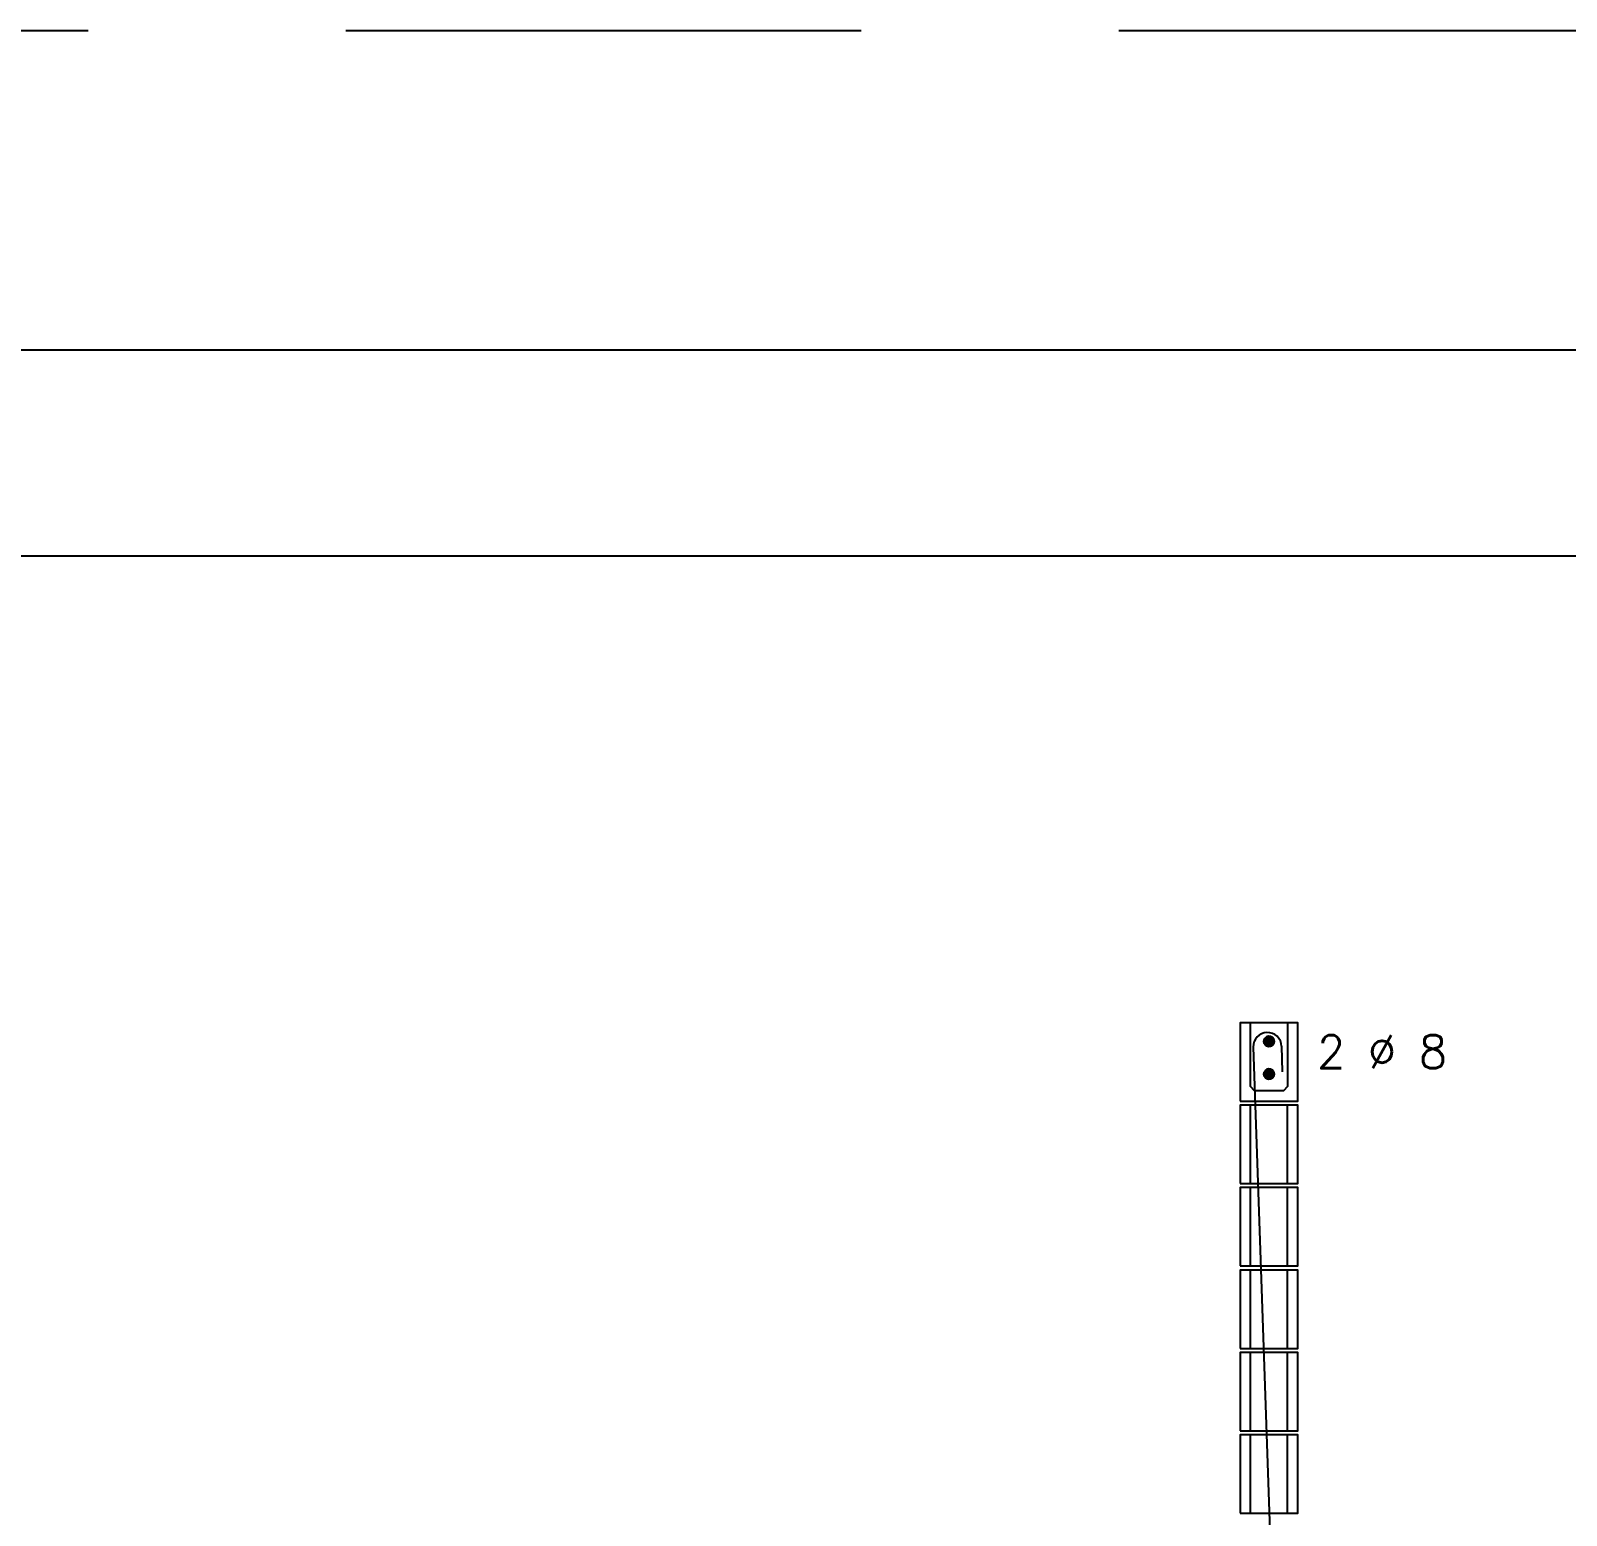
# Model space of a CAD drawing. Extents: x -1.9 to 86, y -1.6 to 60.9.
# Drawn here: x 25.77 to 33.22, y 53.74 to 60.95 of the extents above; entities that cross this region are included whole.
import ezdxf

# ---------------------------------------------------------------- set-up
doc = ezdxf.new("R2010")
doc.units = 0
doc.header["$MEASUREMENT"] = 0
doc.linetypes.add('HIDDEN', pattern=[0.375, 0.25, -0.125])
doc.layers.get('0').update_dxf_attribs({"linetype": 'CONTINUOUS'})
doc.layers.get('Defpoints').update_dxf_attribs({"linetype": 'CONTINUOUS'})
for name, color, linetype in [('ARQ_FOLHA', 7, 'CONTINUOUS'), ('PENA_03', 3, 'CONTINUOUS'), ('PENA_05', 5, 'CONTINUOUS')]:
    doc.layers.add(name, color=color, linetype=linetype)
doc.styles.get("Standard").update_dxf_attribs({"font": 'ROMANS.SHX'})

# ---------------------------------------------------------------- blocks, each defined once
blk = doc.blocks.new('FOLHA A1 - 841 X 594')
at = {"layer": 'ARQ_FOLHA', "color": 1}
for points in [[(-841, 0), (0, 0), (0, 594), (-841, 594)], [(-816, 10), (-10, 10), (-10, 584), (-816, 584)]]:
    blk.add_lwpolyline(points, close=True, dxfattribs=at)
at = {"layer": 'Defpoints', "color": 8, "linetype": 'HIDDEN', "ltscale": 100}
blk.add_lwpolyline([(-860.5, 609.5), (-860.5, -15.5), (19.5, -15.5), (19.5, 609.5)], close=True, dxfattribs=at)
blk = doc.blocks.new('*U24')
blk.add_blockref('FOLHA A1 - 841 X 594', (0, 0))

msp = doc.modelspace()

# ---------------------------------------------------------------- linework, layer by layer
at = {"layer": 'PENA_03', "linetype": 'Continuous'}
for p, q in [((31.6896, 55.3533), (31.6896, 55.7333)), ((31.8696, 55.3533), (31.8696, 55.7333)), ((31.6896, 54.9533), (31.6896, 55.3333)), ((31.8696, 54.9533), (31.8696, 55.3333)), ((31.6896, 54.5533), (31.6896, 54.9333)), ((31.8696, 54.5533), (31.8696, 54.9333)), ((31.6896, 54.1533), (31.6896, 54.5333)), ((31.8696, 54.1533), (31.8696, 54.5333)), ((31.6896, 53.7533), (31.6896, 54.1333)), ((31.8696, 53.7533), (31.8696, 54.1333))]:
    msp.add_line(p, q, dxfattribs=at)
for points in [[(31.6396, 55.7533), (31.9196, 55.7533), (31.9196, 56.1333), (31.6396, 56.1333), (31.6396, 55.7533)], [(31.8696, 56.1333), (31.8696, 55.8233), (31.8496, 55.8033), (31.7096, 55.8033), (31.6896, 55.8233), (31.6896, 56.1333)], [(31.8042, 56.043), (31.802, 56.0532), (31.7959, 56.0616), (31.7869, 56.0668), (31.7766, 56.0679), (31.7667, 56.0647), (31.7589, 56.0577), (31.7547, 56.0482), (31.7547, 56.0378), (31.7589, 56.0283), (31.7667, 56.0213), (31.7766, 56.0181), (31.7869, 56.0192), (31.7959, 56.0244), (31.802, 56.0328), (31.8042, 56.043)], [(31.8042, 55.8843), (31.802, 55.8944), (31.7959, 55.9028), (31.7869, 55.908), (31.7766, 55.9091), (31.7667, 55.9059), (31.7589, 55.8989), (31.7547, 55.8895), (31.7547, 55.8791), (31.7589, 55.8696), (31.7667, 55.8626), (31.7766, 55.8594), (31.7869, 55.8605), (31.7959, 55.8657), (31.802, 55.8741), (31.8042, 55.8843)], [(31.6396, 55.3533), (31.9196, 55.3533), (31.9196, 55.7333), (31.6396, 55.7333), (31.6396, 55.3533)], [(31.6396, 54.9533), (31.9196, 54.9533), (31.9196, 55.3333), (31.6396, 55.3333), (31.6396, 54.9533)], [(31.6396, 54.5533), (31.9196, 54.5533), (31.9196, 54.9333), (31.6396, 54.9333), (31.6396, 54.5533)], [(31.6396, 54.1533), (31.9196, 54.1533), (31.9196, 54.5333), (31.6396, 54.5333), (31.6396, 54.1533)], [(31.6396, 53.7533), (31.9196, 53.7533), (31.9196, 54.1333), (31.6396, 54.1333), (31.6396, 53.7533)]]:
    msp.add_lwpolyline(points, dxfattribs=at)
for centre in [(31.7792, 56.043), (31.7792, 55.8843)]:
    msp.add_circle(centre, 0.025, dxfattribs=at)
for points in [[(31.8042, 56.043), (31.7589, 56.0577), (31.7547, 56.0482)], [(31.8042, 56.043), (31.7547, 56.0482), (31.7547, 56.0378)], [(31.8042, 56.043), (31.7547, 56.0378), (31.7589, 56.0283)], [(31.8042, 56.043), (31.7667, 56.0647), (31.7557, 56.0515)], [(31.8042, 56.043), (31.7557, 56.0515), (31.7557, 56.0344)], [(31.8042, 56.043), (31.7557, 56.0344), (31.7667, 56.0213)], [(31.8042, 56.043), (31.7667, 56.0647), (31.7589, 56.0577)], [(31.8042, 56.043), (31.7589, 56.0283), (31.7667, 56.0213)], [(31.8042, 56.043), (31.7766, 56.0679), (31.7667, 56.0647)], [(31.8042, 56.043), (31.7835, 56.0676), (31.7667, 56.0647)], [(31.8042, 56.043), (31.7667, 56.0213), (31.7835, 56.0184)], [(31.8042, 56.043), (31.7667, 56.0213), (31.7766, 56.0181)], [(31.8042, 56.043), (31.7869, 56.0668), (31.7766, 56.0679)], [(31.8042, 56.043), (31.7766, 56.0181), (31.7869, 56.0192)], [(31.8042, 56.043), (31.7983, 56.0591), (31.7835, 56.0676)], [(31.8042, 56.043), (31.7835, 56.0184), (31.7983, 56.0269)], [(31.8042, 56.043), (31.7959, 56.0616), (31.7869, 56.0668)], [(31.8042, 56.043), (31.7869, 56.0192), (31.7959, 56.0244)], [(31.8042, 56.043), (31.802, 56.0532), (31.7959, 56.0616)], [(31.8042, 56.043), (31.7959, 56.0244), (31.802, 56.0328)], [(31.8042, 56.043), (31.7983, 56.0269), (31.8042, 56.043)], [(31.8042, 56.043), (31.802, 56.0328), (31.8042, 56.043)], [(31.8042, 55.8843), (31.7589, 55.8989), (31.7547, 55.8895)], [(31.8042, 55.8843), (31.7547, 55.8895), (31.7547, 55.8791)], [(31.8042, 55.8843), (31.7547, 55.8791), (31.7589, 55.8696)], [(31.8042, 55.8843), (31.7667, 55.9059), (31.7557, 55.8928)], [(31.8042, 55.8843), (31.7557, 55.8928), (31.7557, 55.8757)], [(31.8042, 55.8843), (31.7557, 55.8757), (31.7667, 55.8626)], [(31.8042, 55.8843), (31.7667, 55.9059), (31.7589, 55.8989)], [(31.8042, 55.8843), (31.7589, 55.8696), (31.7667, 55.8626)], [(31.8042, 55.8843), (31.7766, 55.9091), (31.7667, 55.9059)], [(31.8042, 55.8843), (31.7835, 55.9089), (31.7667, 55.9059)], [(31.8042, 55.8843), (31.7667, 55.8626), (31.7835, 55.8596)], [(31.8042, 55.8843), (31.7667, 55.8626), (31.7766, 55.8594)], [(31.8042, 55.8843), (31.7869, 55.908), (31.7766, 55.9091)], [(31.8042, 55.8843), (31.7766, 55.8594), (31.7869, 55.8605)], [(31.8042, 55.8843), (31.7983, 55.9003), (31.7835, 55.9089)], [(31.8042, 55.8843), (31.7835, 55.8596), (31.7983, 55.8682)], [(31.8042, 55.8843), (31.7959, 55.9028), (31.7869, 55.908)], [(31.8042, 55.8843), (31.7869, 55.8605), (31.7959, 55.8657)], [(31.8042, 55.8843), (31.802, 55.8944), (31.7959, 55.9028)], [(31.8042, 55.8843), (31.7959, 55.8657), (31.802, 55.8741)], [(31.8042, 55.8843), (31.7983, 55.8682), (31.8042, 55.8843)], [(31.8042, 55.8843), (31.802, 55.8741), (31.8042, 55.8843)]]:
    msp.add_solid(points, dxfattribs=at)
at = {"layer": 'PENA_05', "linetype": 'Continuous'}
for p, q in [((31.7027, 56.0149), (31.8377, 52.0535)), ((31.8449, 55.8947), (31.8407, 56.0196))]:
    msp.add_line(p, q, dxfattribs=at)
msp.add_arc((31.7717, 56.0172), 0.069, 1.95074, 181.95074, dxfattribs=at)

# ---------------------------------------------------------------- block references
at = {"xscale": 0.0999999999999994, "yscale": 0.0999999999999994, "zscale": 0.0999999999999994}
msp.add_blockref('*U24', (84.1, -0.0025), dxfattribs=at)

# ---------------------------------------------------------------- texts
at = {"layer": 'PENA_03', "linetype": 'Continuous'}
msp.add_text('2 %%c 8', height=0.16, dxfattribs=at).set_placement((32.0123, 55.913))

doc.saveas('drawing.dxf')
